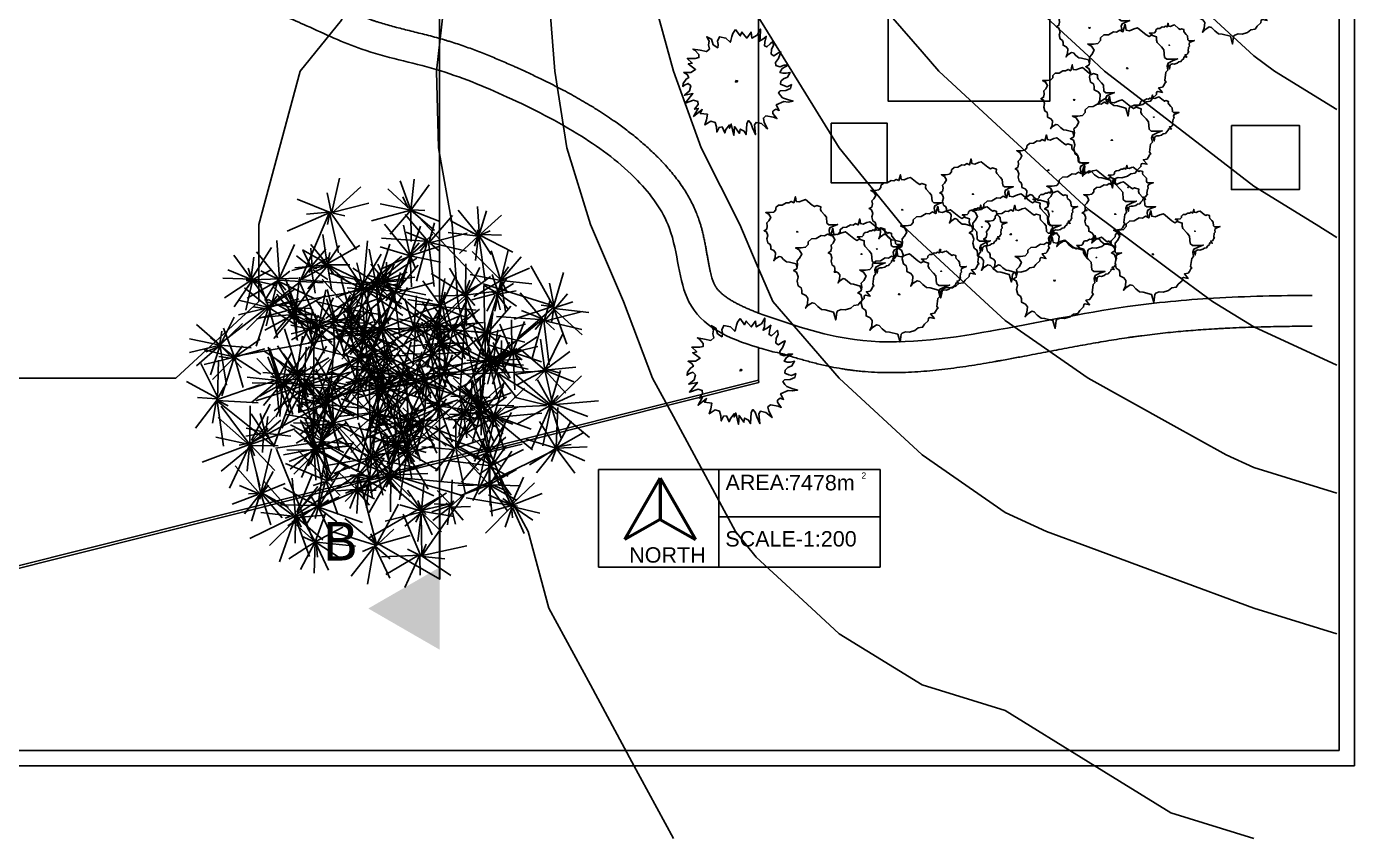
# Model space of a CAD drawing. Header units: millimetres. Extents: x -2023021 to 4454414, y -304659 to 993992.
# Drawn here: x 832035 to 918377, y 719286 to 772097 of the extents above; entities that cross this region are included whole.
import ezdxf

# ---------------------------------------------------------------- set-up
doc = ezdxf.new("R2010")
doc.units = ezdxf.units.MM
doc.header["$LTSCALE"] = 10
doc.header["$MEASUREMENT"] = 0
doc.linetypes.add('ACAD_ISO08W100', pattern=[36, 24, -3, 6, -3])
doc.linetypes.add('BANKLINE1', pattern=[5.5, 4, -1.5])
doc.layers.add('contour', color=254, linetype='Continuous')
doc.layers.add('zelen', color=69, linetype='Continuous')
doc.styles.get("Standard").update_dxf_attribs({"font": 'arial.ttf'})

# ---------------------------------------------------------------- blocks, each defined once
blk = doc.blocks.new('contour')
at = {"color": 9, "true_color": 0xc7c8ca}
for points in [[(459694, 78789), (464008, 74797), (465356, 73798), (469400, 71303)], [(448909, 78789), (453223, 74797), (454302, 73798), (458616, 70471), (460772, 68808), (464008, 66312), (468052, 63817), (469400, 62985)], [(439203, 78789), (442439, 75046), (443517, 73798), (447831, 69806), (448909, 68808), (453223, 64815), (454571, 63817), (458616, 60822), (461312, 58826), (464008, 57162), (469400, 54667)], [(431654, 77542), (433965, 73798), (437046, 68808), (441091, 63817), (442439, 62569), (446483, 58826), (447831, 57578), (453223, 53835), (458616, 50841), (462210, 48845), (464008, 48013), (469400, 46349)], [(424914, 78789), (426262, 73798), (428059, 68808), (430576, 63817), (431654, 61321), (432733, 58826), (437046, 53835), (442439, 48845), (447831, 45101), (450527, 43854), (453223, 42856), (458616, 40859), (464008, 38863), (469400, 37199)], [(418174, 78789), (418559, 73798), (419329, 68808), (420870, 63817), (423027, 58826), (424914, 53835), (426262, 51340), (427610, 48845), (430306, 43854), (431654, 42190), (435249, 38863), (437046, 37199), (442439, 33872), (447831, 32209), (453223, 28881), (458616, 25554), (464008, 23891)], [(411433, 78789), (410856, 73798), (410984, 68808), (411883, 63817), (412242, 58826), (413321, 53835), (414399, 48845), (415477, 46349), (416825, 43854), (418174, 38863), (420870, 33872), (423566, 28881), (426262, 23891)], [(383124, 138678), (388516, 137569), (393908, 136460), (399301, 135559), (401997, 133688), (404693, 128697), (405937, 123706), (406767, 118715), (408011, 113725), (408930, 108734), (409700, 103743), (408841, 98752), (408288, 93762), (407634, 88771), (406490, 83780), (405292, 78789), (404693, 77126), (401997, 73798), (400649, 68808), (399301, 63817), (399301, 58826), (393908, 53835), (388516, 53835), (383124, 53835)]]:
    blk.add_lwpolyline(points, dxfattribs=at)
blk = doc.blocks.new('*U16')
for points in [[(0, 1540.256), (-77.4954, 1428.4452), (-106.5784, 1341.501), (-135.636, 1217.295), (-155.0162, 1167.6126), (-280.9748, 1291.8186), (-474.7514, 1329.0804), (-532.892, 1204.8744), (-513.5118, 1105.5096), (-523.1892, 1006.1194), (-658.8506, 1093.089), (-707.2884, 1254.5568), (-842.9244, 1329.0804), (-775.1064, 1204.8744), (-794.4866, 1093.089), (-765.429, 968.8576), (-852.6272, 894.334), (-1036.701, 931.5958), (-1249.8832, 968.8576), (-1191.7426, 931.5958), (-1075.4614, 807.3898), (-1075.4614, 720.4456), (-1182.0398, 695.6044), (-1414.5768, 695.6044), (-1269.238, 558.9524), (-1385.5192, 534.1112), (-1172.3624, 372.6434), (-1307.9984, 285.6992), (-1521.1552, 285.6992), (-1414.5768, 223.5962), (-1366.139, 136.652), (-1453.3372, 86.9442), (-1540.5354, -37.2618), (-1550.2382, -124.206), (-1501.775, -86.9442), (-1385.5192, -37.2618), (-1307.9984, -111.7854), (-1346.7588, -260.8326), (-1501.775, -385.064), (-1249.8832, -335.3816), (-1482.3948, -621.0554), (-1230.503, -534.1112), (-1104.5444, -571.373), (-1094.8416, -658.3172), (-1201.42, -794.9692), (-1094.8416, -770.128), (-1230.503, -1006.1194), (-978.5858, -807.3898), (-1036.701, -919.1752), (-823.5442, -944.0164), (-852.6272, -1105.4842), (-901.065, -1254.5568), (-726.6686, -1142.746), (-600.71, -1180.0078), (-561.9496, -1316.6598), (-552.2722, -1465.707), (-484.4542, -1329.0804), (-397.2306, -1316.6598), (-319.7352, -1490.5482), (-280.9748, -1391.1834), (-174.3964, -1254.5568), (-174.3964, -1353.9216), (-125.9586, -1229.7156), (-48.4378, -1565.0718), (-29.0576, -1304.2392), (116.2812, -1502.9688), (135.6614, -1378.7628), (251.9172, -1440.8658), (310.0578, -1540.2306), (329.438, -1217.295), (377.8758, -1130.3254), (445.6938, -1204.8744), (494.157, -1341.501), (581.3552, -1540.2306), (552.2722, -1254.5568), (600.71, -1180.0078), (755.7516, -1217.295), (891.3876, -1329.0804), (939.8254, -1366.3422), (842.9498, -1180.0078), (813.8668, -1055.8018), (891.3876, -993.6988), (1114.2472, -1030.9606), (1211.1228, -1068.2224), (1094.867, -919.1752), (1094.867, -857.0722), (1182.0652, -794.9692), (1278.9408, -832.231), (1191.7426, -670.7378), (1414.6022, -571.373), (1540.5608, -583.7936), (1685.8996, -558.9524), (1521.1806, -509.27), (1375.8418, -459.5876), (1317.7012, -397.4846), (1259.5606, -310.515), (1308.0238, -260.8326), (1472.7174, -248.412), (1608.3788, -186.309), (1637.4364, -74.5236)], [(1647.1392, -74.5236), (1511.4778, -136.6266), (1433.9824, -111.7854), (1317.7012, -62.103), (1327.404, 24.8412), (1404.8994, 99.3648), (1521.1806, 149.0726), (1598.676, 285.6992), (1482.4202, 260.858), (1385.5192, 260.858), (1298.321, 285.6992), (1366.139, 397.4846), (1472.7174, 459.5876), (1540.5608, 496.8494), (1424.2796, 496.8494), (1298.321, 447.167), (1182.0652, 484.4288), (1172.3624, 571.3984), (1259.5606, 695.6044), (1327.404, 881.9134), (1259.5606, 857.0722), (1123.9246, 770.128), (1046.4038, 819.8104), (1056.1066, 956.437), (1114.2472, 1080.6684), (1094.867, 1192.4538), (1017.3462, 1117.9302), (920.4452, 1030.9606), (852.6272, 1068.2478), (862.33, 1167.6126), (901.0904, 1341.501), (794.512, 1254.5568), (678.2308, 1192.4538), (716.9912, 1291.8186), (726.6686, 1552.6766), (629.793, 1378.7628), (474.7768, 1291.8186), (455.3966, 1465.7324), (329.438, 1291.8186), (184.0992, 1465.7324), (135.6614, 1353.9216), (0, 1540.256)]]:
    blk.add_lwpolyline(points)
blk.add_lwpolyline([(9.7028, 49.6824), (0, 0), (48.4378, 12.4206), (58.1406, 37.2618)], close=True)
blk = doc.blocks.new('z_96')
at = {"color": 86, "linetype": 'Continuous'}
for p, q in [((-279.3, 139.9), (-326.8, 270.9)), ((-279.8, 149.9), (-254.2, 304.5)), ((-277.5, 143.8), (-209, 319.2)), ((-2.3, 183.5), (-55.4, 292.1)), ((0.6, 181.7), (29.5, 299.6)), ((5.7, 184.9), (91.8, 284.8)), ((-282.5, 143.4), (-440.4, 263.7)), ((-276.5, 141.1), (-146.8, 221.3)), ((-9.6, 182.8), (-129.6, 222.9)), ((1.7, 182.4), (-92.5, 262.1)), ((3.6, 188.7), (58.7, 265.3)), ((395.6, 94.6), (438.6, 246.5)), ((-292.1, 134.2), (-430.8, 180.4)), ((-280.1, 150.3), (-304, 174)), ((-5.7, 186.4), (-99.8, 114.3)), ((-4.6, 181.6), (-86.6, 72.3)), ((-0.6, 184.6), (125.7, 194.4)), ((1.5, 182.8), (69.9, 77.5)), ((9.8, 182.3), (88, 114.6)), ((393.4, 89.6), (354, 209.2)), ((393.4, 89.6), (479.1, 181.8)), ((-283.2, 138.5), (-471.2, 114.9)), ((-279.1, 142.3), (-397.9, 16.9)), ((-285.6, 136.6), (-375, 92.2)), ((-277.6, 139.7), (-313.4, -1.1)), ((-279.1, 135.4), (-307.4, 99.5)), ((-278.4, 130.6), (-221.9, 40)), ((-277.5, 137.2), (-129.1, 19.3)), ((-263.2, 140.3), (-131, 113.5)), ((-260.4, 142.3), (-97.9, 156.1)), ((393.4, 89.6), (284.7, 153.1)), ((393.4, 89.6), (514.5, 123.6)), ((-71.7, -35.5), (-42.1, 65.4)), ((393.4, 89.6), (273.9, 50.1)), ((393.4, 89.6), (293.9, 12.5)), ((391.3, 83.5), (363.2, 41.9)), ((393.4, 89.6), (493.5, 13.4)), ((393.4, 89.6), (516.7, 64.5)), ((393.4, 89.6), (442.6, -26.2)), ((409.2, 93.4), (456.4, 89)), ((-74.7, -24.6), (-111.9, 37.5)), ((164.1, -89.9), (142.7, 11.7)), ((163.4, -89), (238.9, 7.6)), ((-237.5, -199.4), (-267, -22)), ((-234, -202.3), (-196.3, -40.6)), ((-75, -39.2), (-157.1, -75.4)), ((-74, -33), (-152.4, -40.5)), ((-65.2, -32.9), (-135.5, -11.4)), ((-76.2, -35.8), (-103.5, -105.8)), ((-80, -28.7), (-89.9, -20)), ((-72.5, -35.1), (-71.9, -112)), ((-70.4, -41.1), (3.7, -57.1)), ((-69.9, -39.6), (-38.4, -102.6)), ((-68.1, -28.4), (-55.8, -19.3)), ((159.3, -86.3), (85.5, -28.7)), ((167, -88.4), (276, -24.7)), ((167.1, -94.6), (37.3, -175)), ((161.1, -92.4), (74, -95.2)), ((163.6, -101.8), (119, -170.9)), ((163.4, -86.5), (137.7, -55.7)), ((164.5, -93.4), (157.3, -141.4)), ((160.4, -93), (267.6, -148.2)), ((164.2, -92.2), (234.3, -170.2)), ((165.3, -92), (295.7, -74)), ((166.9, -90.5), (187.1, -100.1)), ((167, -104.1), (188, -212.9)), ((168.3, -88.4), (194, -71.5)), ((-237.4, -199.3), (-392.1, -169)), ((-242.3, -196.3), (-391.5, -241.3)), ((-242.2, -199.4), (-329.5, -310.3)), ((-246.4, -194), (-283.1, -163.8)), ((-241, -201.7), (-259.1, -277.3)), ((-242.2, -201.7), (-47.9, -207.3)), ((-236.2, -200.9), (-139.2, -306.8)), ((-231, -196), (-205.2, -161.9)), ((-230.8, -205.8), (-146.5, -236))]:
    blk.add_line(p, q, dxfattribs=at)
at = {"color": 251, "linetype": 'Continuous'}
for p, q in [((-4.6, -3.2), (0.8, 176.4)), ((-17.8, -5.6), (-274.7, 141.8)), ((0, 0), (389.1, 84.4)), ((-10.4, -6), (-235.7, -205.3)), ((-16, -6.1), (-74.7, -37.4)), ((-5, -18.9), (163.8, -91.6))]:
    blk.add_line(p, q, dxfattribs=at)
blk = doc.blocks.new('сосна 1')
for p, rotation in [((317.7, 388.3), 121.1570021628385), ((-412.6, 386.5), 205.4822314301707), ((-117.1, 122.3), 55.05972244949476), ((-351.5, 121.7), 257.3134436407499), ((-136.5, 361.1), 177.7388340989747), ((-143.1, -5.5), 121.1570021628385), ((285.8, 9.1), 60.73020616460848), ((-343.1, -101.5), 57.88453704712605), ((-274, 161.3), 177.7388340989747), ((234.4, -65.1), 73.86762904044271), ((173.8, 17), 349.7944254651076), ((326.9, 45.9), 177.7388340989747), ((98.1, -4.6), 177.7388340989747), ((-502.4, -282.3), 279.7984529833926), ((-175.3, -367), 63.19571700542104), ((-48.9, -393.6), 342.5348703671633), ((260.9, -458.6), 13.7229345296671)]:
    blk.add_blockref('z_96', p, dxfattribs=dict(rotation=rotation))
blk = doc.blocks.new('Clump of Trees or Bushes - plan')
for points in [[(-10.993, 56.487), (-9.228, 58.426), (-10.144, 63.512), (-8.923, 67.033), (-3.43, 69.772), (2.673, 72.119), (-2.82, 71.728), (-10.449, 71.728), (-13.195, 74.075), (-13.806, 83.073), (-16.857, 86.594), (-22.045, 92.071), (-22.961, 94.81), (-22.656, 98.722), (-28.759, 100.678), (-31.811, 99.113), (-35.472, 101.461), (-45.543, 109.676), (-49.815, 108.503), (-55.308, 106.155), (-59.58, 106.938), (-60.801, 113.98), (-63.242, 104.982), (-67.209, 106.938), (-70.872, 104.59), (-74.839, 104.982), (-80.637, 101.461), (-86.435, 101.069), (-90.402, 97.548), (-90.402, 94.419), (-93.454, 90.898), (-98.947, 90.115), (-105.66, 90.115), (-101.083, 87.768), (-98.031, 82.682), (-100.778, 77.596), (-103.829, 74.466), (-103.219, 69.772), (-104.134, 65.077), (-108.102, 62.73), (-104.439, 60.774), (-102.609, 55.297), (-103.829, 50.211), (-102.303, 44.342), (-98.947, 41.995), (-98.031, 38.865), (-98.031, 34.953), (-93.148, 32.606), (-90.707, 29.476), (-91.317, 22.434), (-93.454, 17.348), (-89.487, 21.26), (-85.519, 23.999), (-82.468, 23.216), (-78.806, 19.304), (-74.228, 15.783), (-69.956, 15.392), (-59.886, 12.653), (-58.254, 7.074)], [(59.448, 5.262), (60.936, 4.858), (62.652, -1.011), (63.415, 4.858), (64.178, 5.836), (66.848, 6.814), (69.709, 6.569), (73.905, 7.792), (76.385, 9.748), (79.627, 10.237), (81.153, 12.438), (84.014, 15.127), (84.205, 17.084), (85.158, 17.573), (88.591, 16.839), (85.73, 20.262), (88.591, 20.751), (89.545, 21.974), (90.689, 24.174), (91.452, 24.663), (90.499, 25.886), (91.261, 31.999), (92.596, 33.466), (92.024, 36.645), (92.787, 38.845), (96.22, 40.557), (100.035, 42.024), (96.602, 41.779), (91.834, 41.779), (90.117, 43.246), (89.736, 48.871), (87.828, 51.071), (84.586, 54.494), (84.014, 56.206), (84.205, 58.651), (80.39, 59.873), (78.483, 58.895), (76.194, 60.362), (69.9, 65.497), (67.23, 64.764), (63.797, 63.297), (61.126, 63.786), (60.364, 68.187), (58.838, 62.563), (56.358, 63.786), (54.07, 62.319), (51.59, 62.563), (47.966, 60.362), (44.343, 60.118), (41.863, 57.917), (41.863, 55.961), (39.956, 53.761), (36.523, 53.272), (32.327, 53.272), (35.187, 51.805), (36.641, 49.381)]]:
    blk.add_lwpolyline(points)
for points in [[(-4.577, 66.508), (-7.629, 55.261), (-12.588, 57.706), (-17.166, 54.772), (-22.125, 55.261), (-29.372, 50.86), (-36.62, 50.371), (-41.579, 45.969), (-41.579, 42.057), (-45.393, 37.656), (-52.259, 36.678), (-60.651, 36.678), (-54.93, 33.743), (-51.115, 27.386), (-54.548, 21.029), (-58.363, 17.116), (-57.6, 11.248), (-58.744, 5.38), (-63.703, 2.446), (-59.126, 0), (-56.837, -6.846), (-58.363, -13.203), (-56.455, -20.539), (-52.259, -23.473), (-51.115, -27.385), (-51.115, -32.275), (-45.012, -35.21), (-41.96, -39.122), (-42.723, -47.924), (-45.393, -54.282), (-40.434, -49.391), (-35.475, -45.968), (-31.661, -46.946), (-27.083, -51.837), (-21.362, -56.238), (-16.021, -56.727), (-3.433, -60.15), (0, -71.887), (1.526, -60.15), (3.052, -58.194), (8.392, -56.238), (14.114, -56.727), (22.506, -54.282), (27.465, -50.369), (33.949, -49.391), (37.001, -44.99), (42.723, -39.611), (43.104, -35.699), (45.012, -34.721), (51.878, -36.188), (46.156, -29.341), (51.878, -28.363), (53.785, -25.918), (56.074, -21.517), (57.6, -20.539), (55.692, -18.094), (57.218, -5.868), (59.888, -2.934), (58.744, 3.424), (60.27, 7.825), (67.136, 11.248), (74.765, 14.182), (67.899, 13.693), (58.363, 13.693), (54.93, 16.627), (54.167, 27.875), (50.352, 32.276), (43.867, 39.123), (42.723, 42.546), (43.104, 47.436), (35.475, 49.882), (31.661, 47.925), (27.083, 50.86), (14.495, 61.129), (9.155, 59.662), (2.289, 56.728), (-3.052, 57.706)], [(-58.055, 61.947), (-58.97, 60.774), (-57.139, 60.774)], [(62.08, 35.667), (61.508, 34.933), (62.652, 34.933)], [(-1.144, 1.468), (-2.289, 0), (0, 0)]]:
    blk.add_lwpolyline(points, close=True)

msp = doc.modelspace()

# ---------------------------------------------------------------- hatches: boundary and pattern name
at = {"true_color": 0x000000}
h = msp.add_hatch(color=18, dxfattribs=at)
h.dxf.hatch_style = 1
h.paths.add_polyline_path([(858893, 731566), (858893, 736920), (854256, 734243)])
h.paths.add_polyline_path([(858893, 843101), (854256, 840424), (858893, 837747)])

# ---------------------------------------------------------------- linework, layer by layer
for p, q in [((918377, 724014), (918377, 846974)), ((917377, 725014), (917377, 845995)), ((879620, 753458), (879620, 793216)), ((879620, 749088), (879620, 751215)), ((795512, 727985), (879620, 749088)), ((795549, 727839), (879657, 748942)), ((879657, 748942), (879620, 749088)), ((869214, 743285), (869214, 736929)), ((869214, 743285), (887545, 743285)), ((877051, 736929), (877051, 743285)), ((887545, 743285), (887545, 736929)), ((877051, 740204), (887545, 740204)), ((887545, 736929), (869214, 736929)), ((754306, 725014), (893684, 725014)), ((893684, 725014), (917377, 725014)), ((754306, 724014), (893684, 724014)), ((893684, 724014), (918377, 724014))]:
    msp.add_line(p, q)
at = {"linetype": 'ACAD_ISO08W100', "ltscale": 250}
msp.add_line((858892, 736148), (858892, 843097), dxfattribs=at)
at = {"lineweight": 53}
for p, q in [((870943, 738739), (873236, 742711)), ((873236, 742711), (875529, 738739)), ((873236, 742711), (873236, 740036)), ((873236, 740036), (870943, 738739)), ((873236, 740036), (875529, 738739))]:
    msp.add_line(p, q, dxfattribs=at)
for points in [[(888053, 774358), (898573, 774358), (898573, 767245), (888053, 767245)], [(884357, 765811), (888003, 765811), (888003, 761922), (884357, 761922)], [(910373, 765667), (914801, 765667), (914801, 761496), (910373, 761496)], [(854261, 738822), (858899, 741499), (858899, 736145)]]:
    msp.add_lwpolyline(points, close=True)
for points, knots in [([(802104, 806613), (802525, 805873), (802540, 805816), (802587, 805645), (802617, 805531), (802692, 805250), (802736, 805084), (802823, 804746), (802866, 804575), (802950, 804229), (802991, 804053), (803032, 803866), (803034, 803857), (803037, 803844), (803038, 803840), (803041, 803827), (803043, 803818), (803048, 803792), (803052, 803775), (803063, 803723), (803071, 803690), (803089, 803601), (803101, 803548), (803123, 803444), (803134, 803395), (803155, 803299), (803166, 803253), (803187, 803165), (803197, 803123), (803217, 803043), (803227, 803004), (803248, 802932), (803258, 802898), (803278, 802834), (803288, 802804), (803307, 802747), (803317, 802721), (803329, 802692), (803331, 802686), (803334, 802680), (803334, 802678), (803335, 802675), (803336, 802674), (803338, 802670), (803339, 802667), (803343, 802658), (803345, 802653), (803352, 802636), (803357, 802624), (803373, 802590), (803384, 802567), (803413, 802510), (803431, 802477), (803470, 802410), (803491, 802377), (803535, 802311), (803558, 802278), (803607, 802213), (803632, 802180), (803685, 802117), (803712, 802086), (803768, 802026), (803797, 801996), (803833, 801961), (803840, 801955), (803848, 801947), (803850, 801945), (803854, 801941), (803856, 801940), (803861, 801934), (803865, 801931), (803877, 801920), (803885, 801913), (803909, 801891), (803925, 801877), (803969, 801839), (803998, 801816), (804058, 801768), (804089, 801744), (804155, 801695), (804190, 801670), (804261, 801619), (804299, 801594), (804377, 801542), (804417, 801516), (804500, 801462), (804543, 801435), (804632, 801380), (804678, 801352), (804773, 801295), (804821, 801267), (804920, 801208), (804971, 801178), (805049, 801132), (805074, 801117), (805122, 801089), (805144, 801076), (805171, 801060), (805177, 801057), (805188, 801051), (805193, 801047), (805210, 801038), (805221, 801031), (805253, 801012), (805275, 800999), (805341, 800960), (805385, 800934), (805517, 800855), (805606, 800803), (805859, 800650), (806024, 800548), (806356, 800341), (806523, 800235), (806728, 800101), (806766, 800075), (806881, 799999), (806958, 799947), (807056, 799881), (807077, 799866), (807111, 799843), (807124, 799834), (807151, 799815), (807165, 799806), (807205, 799778), (807232, 799760), (807312, 799704), (807365, 799666), (807524, 799553), (807629, 799477), (807941, 799246), (808147, 799089), (808551, 798770), (808750, 798608), (809142, 798279), (809335, 798113), (809580, 797896), (809635, 797847), (809719, 797772), (809749, 797745), (809791, 797707), (809804, 797695), (809831, 797671), (809844, 797659), (809883, 797623), (809909, 797599), (809988, 797528), (810039, 797480), (810194, 797338), (810295, 797243), (810495, 797055), (810594, 796962), (810789, 796777), (810886, 796686), (811078, 796505), (811173, 796416), (811361, 796240), (811455, 796153), (811641, 795982), (811733, 795898), (811847, 795796), (811870, 795776), (811906, 795744), (811920, 795731), (811946, 795709), (811957, 795699), (811975, 795683), (811982, 795677), (811995, 795666), (812000, 795661), (812012, 795650), (812018, 795645), (812035, 795630), (812047, 795620), (812082, 795590), (812105, 795569), (812175, 795509), (812222, 795468), (812365, 795347), (812461, 795267), (812697, 795072), (812838, 794957), (813123, 794728), (813268, 794613), (813562, 794381), (813710, 794265), (814010, 794029), (814162, 793910), (814467, 793669), (814621, 793547), (814930, 793299), (815086, 793172), (815271, 793019), (815301, 792995), (815340, 792962), (815350, 792954), (815367, 792939), (815375, 792933), (815391, 792919), (815399, 792913), (815424, 792892), (815440, 792879), (815488, 792839), (815519, 792812), (815615, 792731), (815678, 792678), (815878, 792507), (816013, 792389), (816281, 792157), (816413, 792041), (816674, 791813), (816803, 791700), (817059, 791477), (817186, 791367), (817438, 791152), (817563, 791046), (817811, 790839), (817935, 790738), (818182, 790541), (818305, 790446), (818448, 790337), (818468, 790322), (818509, 790291), (818529, 790276), (818591, 790230), (818632, 790200), (818757, 790108), (818842, 790048), (819078, 789881), (819233, 789775), (819548, 789565), (819708, 789460), (820033, 789252), (820198, 789148), (820533, 788941), (820702, 788837), (821044, 788629), (821217, 788525), (821567, 788314), (821743, 788208), (821973, 788069), (822026, 788037), (822114, 787984), (822149, 787963), (822200, 787931), (822216, 787922), (822247, 787903), (822263, 787893), (822310, 787864), (822342, 787845), (822436, 787787), (822499, 787749), (822688, 787633), (822813, 787555), (823188, 787323), (823437, 787168), (824045, 786787), (824403, 786560), (825116, 786109), (825470, 785885), (825870, 785633), (825915, 785605), (826005, 785548), (826050, 785520), (826185, 785435), (826275, 785378), (826545, 785209), (826725, 785098), (827215, 784795), (827524, 784605), (828143, 784234), (828452, 784052), (829071, 783696), (829381, 783522), (829719, 783338), (829747, 783323), (829801, 783294), (829826, 783281), (829877, 783254), (829902, 783240), (829978, 783200), (830028, 783173), (830181, 783092), (830283, 783039), (830590, 782880), (830797, 782775), (831291, 782528), (831579, 782386), (832162, 782105), (832456, 781966), (832799, 781804), (832847, 781781), (832990, 781714), (833085, 781669), (833238, 781598), (833295, 781571), (833382, 781530), (833412, 781516), (833452, 781497), (833463, 781492), (833484, 781482), (833494, 781478), (833526, 781463), (833547, 781453), (833610, 781423), (833652, 781404), (833778, 781345), (833861, 781306), (834104, 781194), (834262, 781121), (834575, 780980), (834730, 780911), (835038, 780777), (835191, 780713), (835494, 780588), (835645, 780529), (835944, 780415), (836093, 780361), (836388, 780260), (836535, 780212), (836709, 780160), (836737, 780152), (836821, 780127), (836876, 780111), (836937, 780095), (836942, 780093), (836952, 780090), (836957, 780089), (836972, 780085), (836983, 780082), (837014, 780074), (837035, 780068), (837097, 780052), (837140, 780041), (837270, 780008), (837360, 779986), (837543, 779943), (837636, 779922), (837828, 779880), (837925, 779858), (838123, 779815), (838225, 779794), (838430, 779749), (838535, 779726), (838747, 779679), (838855, 779655), (839073, 779604), (839184, 779577), (839408, 779521), (839522, 779491), (839752, 779428), (839868, 779395), (840103, 779323), (840221, 779285), (840460, 779203), (840581, 779160), (840709, 779110), (840716, 779107), (840729, 779102), (840736, 779100), (840756, 779092), (840770, 779086), (840810, 779070), (840836, 779060), (840916, 779027), (840969, 779005), (841131, 778935), (841240, 778886), (841452, 778787), (841557, 778736), (841761, 778632), (841862, 778579), (842059, 778473), (842157, 778419), (842347, 778311), (842441, 778257), (842626, 778148), (842716, 778094), (842895, 777986), (842983, 777932), (843156, 777825), (843242, 777772), (843410, 777667), (843493, 777615), (843657, 777513), (843738, 777463), (843898, 777364), (843977, 777316), (844073, 777257), (844092, 777246), (844126, 777226), (844141, 777217), (844167, 777201), (844179, 777194), (844197, 777183), (844204, 777179), (844219, 777170), (844226, 777166), (844242, 777156), (844249, 777152), (844272, 777138), (844288, 777129), (844334, 777102), (844365, 777084), (844457, 777030), (844520, 776994), (844707, 776888), (844832, 776818), (845179, 776629), (845402, 776512), (845853, 776283), (846081, 776171), (846543, 775949), (846777, 775841), (847249, 775625), (847487, 775519), (847824, 775370), (847922, 775327), (848086, 775256), (848152, 775227), (848275, 775174), (848332, 775150), (848445, 775101), (848502, 775076), (848673, 775003), (848788, 774954), (849152, 774798), (849403, 774692), (849908, 774476), (850162, 774367), (850462, 774236), (850507, 774217), (850642, 774158), (850732, 774118), (850868, 774059), (850913, 774039), (850986, 774007), (851014, 773994), (851055, 773976), (851068, 773970), (851094, 773958), (851107, 773953), (851146, 773935), (851172, 773924), (851250, 773889), (851301, 773865), (851456, 773796), (851558, 773750), (851823, 773629), (851985, 773556), (852305, 773411), (852464, 773340), (852778, 773201), (852933, 773132), (853241, 773000), (853394, 772936), (853698, 772812), (853848, 772752), (854147, 772638), (854295, 772584), (854452, 772529), (854462, 772525), (854479, 772519), (854487, 772517), (854502, 772511), (854510, 772509), (854533, 772501), (854549, 772495), (854596, 772480), (854627, 772469), (854721, 772438), (854784, 772417), (854992, 772351), (855138, 772307), (855435, 772220), (855585, 772178), (855891, 772094), (856046, 772053), (856359, 771972), (856518, 771932), (856839, 771851), (857002, 771811), (857330, 771730), (857496, 771688), (857831, 771604), (858001, 771561), (858342, 771472), (858514, 771427), (858860, 771332), (859034, 771282), (859231, 771224), (859251, 771218), (859292, 771206), (859313, 771200), (859374, 771181), (859415, 771169), (859538, 771131), (859620, 771106), (859864, 771029), (860026, 770976), (860493, 770819), (860796, 770711), (861395, 770488), (861692, 770372), (862280, 770135), (862571, 770014), (863149, 769767), (863435, 769641), (863801, 769477), (863883, 769440), (864011, 769382), (864057, 769361), (864119, 769332), (864134, 769325), (864166, 769311), (864181, 769304), (864228, 769282), (864260, 769268), (864354, 769225), (864417, 769196), (864605, 769108), (864730, 769050), (865107, 768873), (865358, 768752), (865964, 768456), (866318, 768277), (867025, 767909), (867378, 767719), (868079, 767325), (868427, 767122), (868871, 766852), (868968, 766792), (869100, 766709), (869136, 766687), (869214, 766638), (869256, 766611), (869341, 766557), (869383, 766529), (869510, 766447), (869595, 766392), (869848, 766225), (870016, 766111), (870423, 765829), (870662, 765658), (871133, 765304), (871367, 765121), (871829, 764745), (872057, 764551), (872506, 764150), (872727, 763943), (872987, 763686), (873030, 763643), (873104, 763569), (873134, 763538), (873179, 763493), (873192, 763479), (873220, 763451), (873234, 763436), (873275, 763394), (873302, 763365), (873384, 763279), (873439, 763221), (873604, 763042), (873715, 762918), (873933, 762665), (874040, 762536), (874252, 762270), (874357, 762133), (874560, 761853), (874660, 761709), (874835, 761442), (874911, 761320), (875059, 761071), (875131, 760944), (875269, 760685), (875336, 760552), (875463, 760282), (875524, 760144), (875593, 759976), (875604, 759948), (875637, 759864), (875659, 759808), (875689, 759727), (875698, 759702), (875710, 759668), (875713, 759659), (875720, 759639), (875724, 759629), (875731, 759610), (875734, 759600), (875744, 759570), (875751, 759551), (875771, 759492), (875784, 759453), (875822, 759336), (875845, 759258), (875891, 759104), (875912, 759028), (875953, 758876), (875972, 758801), (876016, 758624), (876039, 758522), (876083, 758322), (876104, 758224), (876143, 758029), (876162, 757933), (876198, 757744), (876214, 757651), (876247, 757468), (876263, 757379), (876294, 757203), (876309, 757116), (876339, 756948), (876353, 756866), (876383, 756705), (876397, 756627), (876427, 756475), (876442, 756401), (876472, 756258), (876488, 756189), (876519, 756057), (876535, 755993), (876567, 755871), (876584, 755813), (876614, 755714), (876628, 755671), (876656, 755589), (876670, 755550), (876698, 755477), (876712, 755442), (876740, 755377), (876754, 755346), (876780, 755294), (876791, 755272), (876805, 755246), (876808, 755241), (876816, 755225), (876822, 755215), (876828, 755204), (876829, 755203), (876831, 755200), (876832, 755198), (876835, 755194), (876836, 755191), (876842, 755182), (876846, 755176), (876857, 755158), (876864, 755146), (876887, 755112), (876903, 755090), (876935, 755045), (876953, 755023), (876990, 754978), (877009, 754955), (877051, 754909), (877072, 754885), (877119, 754838), (877143, 754814), (877194, 754766), (877221, 754742), (877277, 754693), (877306, 754668), (877368, 754619), (877400, 754594), (877467, 754543), (877501, 754518), (877573, 754467), (877611, 754442), (877688, 754391), (877728, 754365), (877828, 754303), (877890, 754266), (878018, 754192), (878085, 754155), (878223, 754081), (878295, 754044), (878442, 753970), (878517, 753934), (878673, 753860), (878752, 753824), (878916, 753751), (878999, 753715), (879169, 753642), (879256, 753606), (879432, 753533), (879522, 753497), (879615, 753460), (879618, 753459), (879620, 753458)], [0, 0, 0, 0, 175.630603, 175.630603, 526.891808, 526.891808, 1027.010068, 1027.010068, 1527.128329, 1527.128329, 2027.246589, 2027.246589, 2052.218133, 2052.218133, 2063.981779, 2063.981779, 2088.7114, 2088.7114, 2138.17064, 2138.17064, 2237.089122, 2237.089122, 2402.545282, 2402.545282, 2568.001442, 2568.001442, 2733.457603, 2733.457603, 2898.913763, 2898.913763, 3064.369923, 3064.369923, 3229.826084, 3229.826084, 3395.282244, 3395.282244, 3560.738404, 3560.738404, 3597.279942, 3597.279942, 3607.262496, 3607.262496, 3617.24505, 3617.24505, 3637.210158, 3637.210158, 3677.140373, 3677.140373, 3757.000804, 3757.000804, 3916.721666, 3916.721666, 4144.482786, 4144.482786, 4372.243905, 4372.243905, 4600.005025, 4600.005025, 4827.766145, 4827.766145, 5055.527265, 5055.527265, 5283.288384, 5283.288384, 5335.299136, 5335.299136, 5349.669396, 5349.669396, 5364.039656, 5364.039656, 5392.780176, 5392.780176, 5450.261216, 5450.261216, 5565.223297, 5565.223297, 5748.278616, 5748.278616, 5931.333936, 5931.333936, 6114.389256, 6114.389256, 6297.444576, 6297.444576, 6480.499895, 6480.499895, 6663.555215, 6663.555215, 6846.610535, 6846.610535, 7029.665855, 7029.665855, 7212.721174, 7212.721174, 7301.443618, 7301.443618, 7376.501168, 7376.501168, 7394.955929, 7394.955929, 7413.410689, 7413.410689, 7450.320211, 7450.320211, 7524.139254, 7524.139254, 7671.777341, 7671.777341, 7967.053513, 7967.053513, 8517.33444, 8517.33444, 9067.615366, 9067.615366, 9194.691091, 9194.691091, 9448.842541, 9448.842541, 9517.471705, 9517.471705, 9561.87954, 9561.87954, 9606.287375, 9606.287375, 9695.103045, 9695.103045, 9872.734386, 9872.734386, 10227.997066, 10227.997066, 10938.522427, 10938.522427, 11649.047787, 11649.047787, 12359.573148, 12359.573148, 12565.835884, 12565.835884, 12676.46659, 12676.46659, 12726.535722, 12726.535722, 12776.604855, 12776.604855, 12876.743121, 12876.743121, 13077.019651, 13077.019651, 13477.572713, 13477.572713, 13878.125774, 13878.125774, 14278.678835, 14278.678835, 14679.231897, 14679.231897, 15079.784958, 15079.784958, 15480.33802, 15480.33802, 15577.696509, 15577.696509, 15639.180539, 15639.180539, 15688.916277, 15688.916277, 15718.718551, 15718.718551, 15743.983363, 15743.983363, 15769.248174, 15769.248174, 15819.777796, 15819.777796, 15920.837041, 15920.837041, 16122.955531, 16122.955531, 16527.192511, 16527.192511, 17099.304291, 17099.304291, 17671.41607, 17671.41607, 18243.527849, 18243.527849, 18815.639629, 18815.639629, 19387.751408, 19387.751408, 19959.863187, 19959.863187, 20068.202288, 20068.202288, 20103.90854, 20103.90854, 20133.458926, 20133.458926, 20163.009312, 20163.009312, 20222.110083, 20222.110083, 20340.311626, 20340.311626, 20576.714712, 20576.714712, 21096.341467, 21096.341467, 21615.968223, 21615.968223, 22135.594978, 22135.594978, 22655.221734, 22655.221734, 23174.848489, 23174.848489, 23694.475245, 23694.475245, 24214.102, 24214.102, 24300.135681, 24300.135681, 24386.169362, 24386.169362, 24558.236723, 24558.236723, 24902.371446, 24902.371446, 25515.262458, 25515.262458, 26128.15347, 26128.15347, 26741.044481, 26741.044481, 27353.935493, 27353.935493, 27966.826505, 27966.826505, 28579.717517, 28579.717517, 28761.224174, 28761.224174, 28882.278972, 28882.278972, 28936.499301, 28936.499301, 28990.719631, 28990.719631, 29099.16029, 29099.16029, 29316.041607, 29316.041607, 29749.804243, 29749.804243, 30617.329515, 30617.329515, 31881.277454, 31881.277454, 33145.225394, 33145.225394, 33306.453723, 33306.453723, 33467.682052, 33467.682052, 33790.13871, 33790.13871, 34435.052026, 34435.052026, 35549.415222, 35549.415222, 36663.778418, 36663.778418, 37778.141614, 37778.141614, 37879.244676, 37879.244676, 37969.756672, 37969.756672, 38060.268668, 38060.268668, 38241.29266, 38241.29266, 38603.340645, 38603.340645, 39327.436614, 39327.436614, 40320.490831, 40320.490831, 41313.545048, 41313.545048, 41472.663828, 41472.663828, 41790.901388, 41790.901388, 41980.785056, 41980.785056, 42079.88177, 42079.88177, 42114.958755, 42114.958755, 42150.035739, 42150.035739, 42220.189708, 42220.189708, 42360.497647, 42360.497647, 42641.113524, 42641.113524, 43179.586076, 43179.586076, 43718.058629, 43718.058629, 44256.531181, 44256.531181, 44795.003734, 44795.003734, 45333.476287, 45333.476287, 45871.948839, 45871.948839, 45974.555909, 45974.555909, 46179.770047, 46179.770047, 46198.678932, 46198.678932, 46217.587816, 46217.587816, 46255.405585, 46255.405585, 46331.041124, 46331.041124, 46482.3122, 46482.3122, 46790.878101, 46790.878101, 47099.444003, 47099.444003, 47408.009904, 47408.009904, 47716.575806, 47716.575806, 48025.141707, 48025.141707, 48333.707608, 48333.707608, 48642.27351, 48642.27351, 48950.839411, 48950.839411, 49259.405313, 49259.405313, 49567.971214, 49567.971214, 49876.537115, 49876.537115, 49893.707668, 49893.707668, 49910.878221, 49910.878221, 49945.219327, 49945.219327, 50013.90154, 50013.90154, 50151.265964, 50151.265964, 50442.323265, 50442.323265, 50733.380565, 50733.380565, 51024.437866, 51024.437866, 51315.495167, 51315.495167, 51606.552467, 51606.552467, 51897.609768, 51897.609768, 52188.667069, 52188.667069, 52479.724369, 52479.724369, 52770.78167, 52770.78167, 53061.838971, 53061.838971, 53352.896271, 53352.896271, 53424.052806, 53424.052806, 53479.24627, 53479.24627, 53523.731923, 53523.731923, 53549.675903, 53549.675903, 53578.861942, 53578.861942, 53608.047981, 53608.047981, 53666.420058, 53666.420058, 53783.164214, 53783.164214, 54016.652524, 54016.652524, 54483.629145, 54483.629145, 55294.251622, 55294.251622, 56104.8741, 56104.8741, 56915.496577, 56915.496577, 57726.119055, 57726.119055, 58054.080137, 58054.080137, 58275.078967, 58275.078967, 58463.858009, 58463.858009, 58652.63705, 58652.63705, 59030.195132, 59030.195132, 59848.013694, 59848.013694, 60665.832256, 60665.832256, 60809.558318, 60809.558318, 61097.010442, 61097.010442, 61240.017035, 61240.017035, 61329.047919, 61329.047919, 61370.51689, 61370.51689, 61411.985862, 61411.985862, 61494.923804, 61494.923804, 61660.79969, 61660.79969, 61992.55146, 61992.55146, 62525.695924, 62525.695924, 63058.840389, 63058.840389, 63591.984853, 63591.984853, 64125.129317, 64125.129317, 64658.273782, 64658.273782, 65191.418246, 65191.418246, 65226.465825, 65226.465825, 65254.525769, 65254.525769, 65282.585713, 65282.585713, 65338.705601, 65338.705601, 65450.945376, 65450.945376, 65675.424927, 65675.424927, 66181.672631, 66181.672631, 66687.920335, 66687.920335, 67194.168039, 67194.168039, 67700.415743, 67700.415743, 68206.663447, 68206.663447, 68712.911152, 68712.911152, 69219.158856, 69219.158856, 69725.40656, 69725.40656, 70231.654264, 70231.654264, 70290.89892, 70290.89892, 70350.143575, 70350.143575, 70468.632887, 70468.632887, 70705.611511, 70705.611511, 71179.568758, 71179.568758, 72081.328976, 72081.328976, 72983.089195, 72983.089195, 73884.849414, 73884.849414, 74786.609632, 74786.609632, 75047.696326, 75047.696326, 75195.077337, 75195.077337, 75245.302672, 75245.302672, 75295.528008, 75295.528008, 75395.978679, 75395.978679, 75596.88002, 75596.88002, 75998.682704, 75998.682704, 76802.288071, 76802.288071, 77941.322408, 77941.322408, 79080.356746, 79080.356746, 80219.391083, 80219.391083, 80539.862453, 80539.862453, 80656.977763, 80656.977763, 80797.55187, 80797.55187, 80938.125977, 80938.125977, 81219.274192, 81219.274192, 81781.570621, 81781.570621, 82587.764721, 82587.764721, 83393.95882, 83393.95882, 84200.15292, 84200.15292, 85006.347019, 85006.347019, 85167.019523, 85167.019523, 85281.922478, 85281.922478, 85333.722988, 85333.722988, 85385.523497, 85385.523497, 85489.124517, 85489.124517, 85696.326555, 85696.326555, 86120.409604, 86120.409604, 86544.492653, 86544.492653, 86968.575703, 86968.575703, 87392.658752, 87392.658752, 87735.640144, 87735.640144, 88078.621536, 88078.621536, 88421.602929, 88421.602929, 88764.584321, 88764.584321, 88832.113335, 88832.113335, 88967.171363, 88967.171363, 89025.934463, 89025.934463, 89048.236847, 89048.236847, 89071.509964, 89071.509964, 89094.783082, 89094.783082, 89141.329316, 89141.329316, 89234.421786, 89234.421786, 89420.606725, 89420.606725, 89606.791664, 89606.791664, 89792.976603, 89792.976603, 90048.971031, 90048.971031, 90304.965459, 90304.965459, 90560.959887, 90560.959887, 90816.954315, 90816.954315, 91072.948743, 91072.948743, 91328.943171, 91328.943171, 91584.937599, 91584.937599, 91840.932027, 91840.932027, 92096.926455, 92096.926455, 92352.920883, 92352.920883, 92608.915311, 92608.915311, 92864.909739, 92864.909739, 93072.730391, 93072.730391, 93280.551044, 93280.551044, 93488.371696, 93488.371696, 93696.192348, 93696.192348, 93867.230988, 93867.230988, 93910.117256, 93910.117256, 93995.889794, 93995.889794, 94009.363406, 94009.363406, 94022.837019, 94022.837019, 94049.784244, 94049.784244, 94103.678694, 94103.678694, 94211.467593, 94211.467593, 94409.066741, 94409.066741, 94606.665889, 94606.665889, 94804.265037, 94804.265037, 95001.864185, 95001.864185, 95199.463333, 95199.463333, 95397.06248, 95397.06248, 95594.661628, 95594.661628, 95792.260776, 95792.260776, 95989.859924, 95989.859924, 96187.459072, 96187.459072, 96385.05822, 96385.05822, 96669.211447, 96669.211447, 96953.364673, 96953.364673, 97237.5179, 97237.5179, 97521.671127, 97521.671127, 97805.824354, 97805.824354, 98089.977581, 98089.977581, 98374.130808, 98374.130808, 98658.284035, 98658.284035, 98666.370708, 98666.370708, 98666.370708, 98666.370708]), ([(800579, 805408), (800758, 804745), (801071, 803586), (801394, 801819), (802466, 800310), (804203, 799321), (806295, 798047), (808458, 796287), (810951, 793794), (814071, 791540), (817272, 788499), (821075, 786318), (824915, 783856), (828661, 781543), (832576, 779694), (836212, 778008), (840092, 777535), (843457, 775143), (846929, 773553), (850524, 772058), (854119, 770318), (858703, 769480), (863468, 767500), (867956, 765241), (871678, 762452), (874409, 758816), (874424, 753367), (877601, 751807), (879620, 751215)], [0, 0, 0, 0, 2063.823657, 3606.465728, 5340.187271, 7393.784365, 9541.594258, 12699.521451, 15723.357676, 20108.075704, 24215.274742, 28912.299227, 33190.280597, 37919.804382, 42093.974112, 46185.34795, 49884.43316, 53552.658735, 58333.850037, 61347.919074, 65238.55489, 70260.016117, 75208.377791, 80670.070861, 85305.285944, 89058.03669, 93999.478016, 99726.130588, 99726.130588, 99726.130588, 99726.130588]), ([(879620, 753458), (881681, 752741), (886561, 751044), (894837, 752187), (902454, 753854), (909481, 754524), (913497, 754596), (915638, 754610)], [0, 0, 0, 0, 6471.742853, 15326.699115, 24389.217114, 30013.973047, 36438.043659, 36438.043659, 36438.043659, 36438.043659]), ([(879620, 751215), (879620, 751215), (880253, 751015), (880714, 750910), (880946, 750893), (881455, 750730), (881711, 750650), (882228, 750495), (882489, 750420), (883016, 750277), (883282, 750208), (883818, 750080), (884089, 750019), (884591, 749918), (884821, 749876), (885105, 749829), (885157, 749820), (885313, 749796), (885417, 749781), (885541, 749763), (885559, 749761), (885594, 749756), (885611, 749754), (885643, 749750), (885660, 749747), (885709, 749741), (885741, 749737), (885839, 749725), (885904, 749717), (886100, 749695), (886230, 749681), (886632, 749644), (886903, 749625), (887443, 749598), (887713, 749589), (888251, 749582), (888519, 749584), (889054, 749595), (889320, 749605), (889851, 749633), (890116, 749650), (890643, 749692), (890906, 749717), (891429, 749771), (891689, 749801), (892208, 749865), (892466, 749900), (892980, 749973), (893236, 750011), (893745, 750091), (893998, 750133), (894502, 750217), (894753, 750261), (895038, 750311), (895074, 750318), (895147, 750330), (895183, 750337), (895293, 750356), (895365, 750369), (895583, 750409), (895728, 750435), (896161, 750515), (896449, 750568), (897203, 750710), (897668, 750799), (898592, 750976), (899052, 751064), (899967, 751237), (900422, 751322), (901330, 751486), (901782, 751565), (902684, 751715), (903134, 751787), (903682, 751867), (903780, 751881), (903906, 751899), (903934, 751903), (903990, 751911), (904018, 751915), (904103, 751927), (904159, 751935), (904328, 751958), (904441, 751973), (904780, 752017), (905006, 752045), (905685, 752126), (906139, 752176), (906811, 752241), (907027, 752262), (907676, 752319), (908109, 752353), (908785, 752400), (909026, 752416), (909334, 752434), (909401, 752438), (909536, 752446), (909603, 752450), (909805, 752461), (909940, 752468), (910345, 752488), (910615, 752500), (911426, 752533), (911968, 752550), (913055, 752578), (913600, 752588), (914642, 752602), (915140, 752606), (915638, 752609)], [0, 0, 0, 0, 1526.834118, 1526.834118, 2290.251177, 2290.251177, 3053.668236, 3053.668236, 3817.085295, 3817.085295, 4580.502354, 4580.502354, 5343.919413, 5343.919413, 5982.135758, 5982.135758, 6124.206566, 6124.206566, 6408.348182, 6408.348182, 6459.138017, 6459.138017, 6503.408485, 6503.408485, 6547.678953, 6547.678953, 6636.21989, 6636.21989, 6813.301763, 6813.301763, 7167.465509, 7167.465509, 7905.167901, 7905.167901, 8642.870294, 8642.870294, 9380.572686, 9380.572686, 10118.275079, 10118.275079, 10855.977471, 10855.977471, 11593.679864, 11593.679864, 12331.382256, 12331.382256, 13069.084649, 13069.084649, 13806.787041, 13806.787041, 14544.489434, 14544.489434, 15282.191826, 15282.191826, 15390.17519, 15390.17519, 15498.158554, 15498.158554, 15714.125282, 15714.125282, 16146.058739, 16146.058739, 17009.925651, 17009.925651, 18419.695856, 18419.695856, 19829.466061, 19829.466061, 21239.236265, 21239.236265, 22649.00647, 22649.00647, 24058.776675, 24058.776675, 24366.581719, 24366.581719, 24454.864219, 24454.864219, 24543.146719, 24543.146719, 24719.711718, 24719.711718, 25072.841718, 25072.841718, 25779.101716, 25779.101716, 27191.621712, 27191.621712, 27861.495725, 27861.495725, 29201.243749, 29201.243749, 29944.723242, 29944.723242, 30151.967367, 30151.967367, 30359.211493, 30359.211493, 30773.699744, 30773.699744, 31602.676247, 31602.676247, 33260.629252, 33260.629252, 34918.582258, 34918.582258, 36425.007982, 36425.007982, 36425.007982, 36425.007982])]:
    msp.add_open_spline(points, degree=3, knots=knots)

# ---------------------------------------------------------------- block references
at = {"xscale": 16.17208348636941, "yscale": 16.17208348636941, "zscale": 16.17208348636941}
msp.add_blockref('сосна 1', (856407, 749171), dxfattribs=at)
at = {"layer": 'contour', "lineweight": 5}
msp.add_blockref('contour', (447831, 695396), dxfattribs=at)
at = {"layer": 'zelen'}
for name, p, xscale, yscale, zscale in [('Clump of Trees or Bushes - plan', (910457, 774055), 43.11638107232748, 43.11638107232748, 43.11638107232748), ('Clump of Trees or Bushes - plan', (903656, 769376), 43.11638107232748, 43.11638107232748, 43.11638107232748), ('*U16', (878137, 768484), 2.218021895684851, 2.218021895697659, 2.218021895684851), ('Clump of Trees or Bushes - plan', (902653, 764697), 43.11638107232748, 43.11638107232748, 43.11638107232748), ('Clump of Trees or Bushes - plan', (900980, 760130), 43.11638107232748, 43.11638107232748, 43.11638107232748), ('Clump of Trees or Bushes - plan', (896075, 758570), 43.11638107232748, 43.11638107232748, 43.11638107232748), ('Clump of Trees or Bushes - plan', (891480, 757548), 43.11638107232748, 43.11638107232748, 43.11638107232748), ('Clump of Trees or Bushes - plan', (905326, 757271), 43.11638107232748, 43.11638107232748, 43.11638107232748), ('Clump of Trees or Bushes - plan', (884650, 756115), 43.11638107232748, 43.11638107232748, 43.11638107232748), ('Clump of Trees or Bushes - plan', (898923, 755563), 43.11638107232748, 43.11638107232748, 43.11638107232748), ('Clump of Trees or Bushes - plan', (888828, 754671), 43.11638107232748, 43.11638107232748, 43.11638107232748), ('*U16', (878425, 749693), 2.218021895684851, 2.218021895697659, 2.218021895684851)]:
    msp.add_blockref(name, p, dxfattribs=dict(at, xscale=xscale, yscale=yscale, zscale=zscale))

# ---------------------------------------------------------------- texts
at = {"linetype": 'BANKLINE1', "attachment_point": 1}
for s, width, insert, char_height in [('AREA:', 14140.13, (877485, 742943), 1000), ('7478m', 19850.93, (881612, 742926), 1000), ('2', 8290.33, (886320, 743093), 400)]:
    msp.add_mtext_dynamic_manual_height_columns(s, width=width, gutter_width=12.5, heights=[0], dxfattribs=dict(at, insert=insert, char_height=char_height))
at = {"attachment_point": 1}
for s, width, insert, char_height in [('{\\fVerdana|b0|i0|c0|p34;B}', 22190.43, (851271, 739862), 2500), ('SCALE-1:200', 93655.49, (877470, 739276), 1000), ('NORTH', 10260.59, (871222, 738227), 1000)]:
    msp.add_mtext_dynamic_manual_height_columns(s, width=width, gutter_width=12.5, heights=[0], dxfattribs=dict(at, insert=insert, char_height=char_height))

doc.saveas('drawing.dxf')
